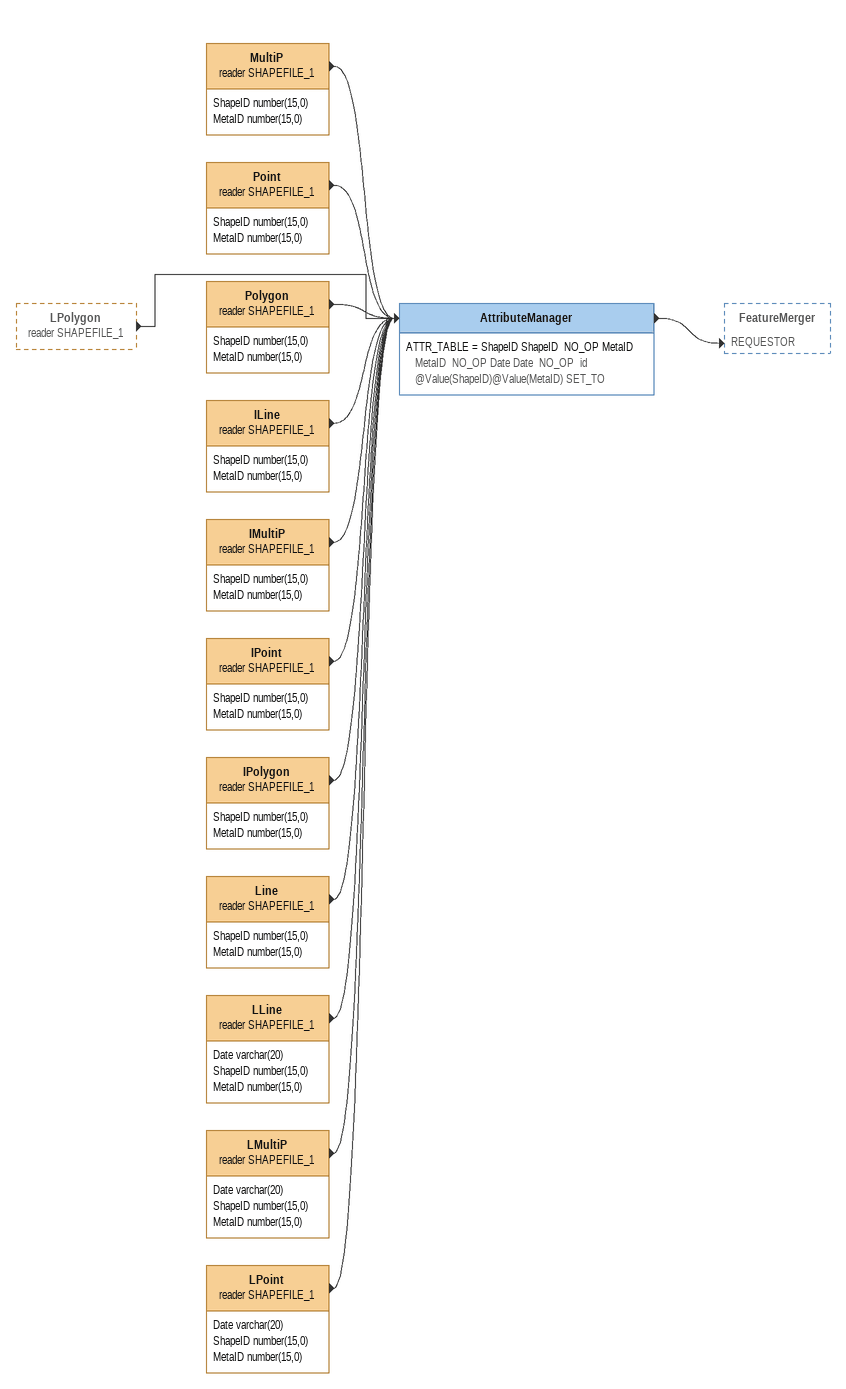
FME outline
LPolygon (reader SHAPEFILE_1) [outside]
    -> AttributeManager
MultiP (reader SHAPEFILE_1)
    attributes: ShapeID number(15,0), MetaID number(15,0)
    -> AttributeManager
Point (reader SHAPEFILE_1)
    attributes: ShapeID number(15,0), MetaID number(15,0)
    -> AttributeManager
Polygon (reader SHAPEFILE_1)
    attributes: ShapeID number(15,0), MetaID number(15,0)
    -> AttributeManager
ILine (reader SHAPEFILE_1)
    attributes: ShapeID number(15,0), MetaID number(15,0)
    -> AttributeManager
IMultiP (reader SHAPEFILE_1)
    attributes: ShapeID number(15,0), MetaID number(15,0)
    -> AttributeManager
IPoint (reader SHAPEFILE_1)
    attributes: ShapeID number(15,0), MetaID number(15,0)
    -> AttributeManager
IPolygon (reader SHAPEFILE_1)
    attributes: ShapeID number(15,0), MetaID number(15,0)
    -> AttributeManager
Line (reader SHAPEFILE_1)
    attributes: ShapeID number(15,0), MetaID number(15,0)
    -> AttributeManager
LLine (reader SHAPEFILE_1)
    attributes: Date varchar(20), ShapeID number(15,0), MetaID number(15,0)
    -> AttributeManager
LMultiP (reader SHAPEFILE_1)
    attributes: Date varchar(20), ShapeID number(15,0), MetaID number(15,0)
    -> AttributeManager
LPoint (reader SHAPEFILE_1)
    attributes: Date varchar(20), ShapeID number(15,0), MetaID number(15,0)
    -> AttributeManager
AttributeManager
    ATTR_TABLE = ShapeID ShapeID  NO_OP MetaID MetaID  NO_OP Date Date  NO_OP  id @Value(ShapeID)@Value(MetaID) SET_TO
    -> FeatureMerger [REQUESTOR]
